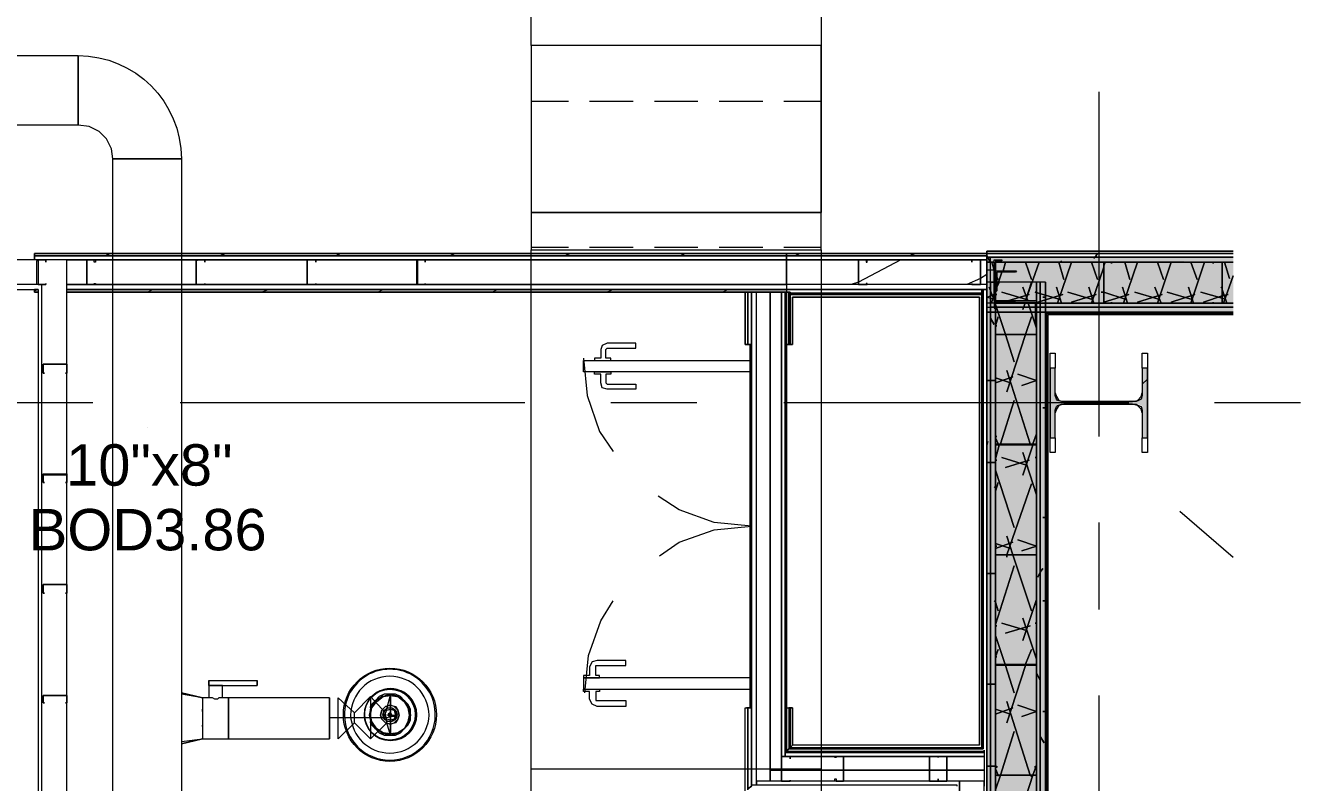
# Model space of a CAD drawing. Header units: metres. Extents: x 29 to 268, y -7 to 151.
# Drawn here: x 88.757 to 93.452, y 32.611 to 35.398 of the extents above; entities that cross this region are included whole.
import ezdxf

# ---------------------------------------------------------------- set-up
doc = ezdxf.new("R2010")
doc.units = ezdxf.units.M
doc.layers.add('HVAC - Ductos', color=5, linetype='Continuous', lineweight=50)
doc.layers.add('PDF2_Geometry', color=7, linetype='Continuous', true_color=0xaaaaaa)
doc.layers.add('PDF2_Solid Fills', color=7, linetype='Continuous', true_color=0xffffff)
doc.layers.add('PDF2_Text', color=7, linetype='Continuous')
doc.styles.add('PDF Helvetica', font='')
doc.styles.get('PDF Helvetica').set_extended_font_data('Helvetica')

msp = doc.modelspace()

# ---------------------------------------------------------------- hatches: boundary and pattern name
at = {"layer": 'PDF2_Solid Fills', "lineweight": 0, "transparency": 33554559}
h = msp.add_hatch(color=256, dxfattribs=at)
h.paths.add_polyline_path([(92.3105, 34.3617), (92.3105, 34.545), (92.2963, 34.545), (92.2963, 34.3433), (92.4752, 34.3433), (92.4752, 34.3617)])
h.paths.add_polyline_path([(93.2038, 34.3617), (92.4799, 34.3617), (92.4799, 34.3433), (93.2038, 34.3433)])
for points in [[(92.324, 34.3845), (92.324, 34.5267), (92.2963, 34.5267), (92.2963, 34.3754), (92.4752, 34.38), (92.4799, 34.38), (93.2038, 34.3754), (93.2038, 34.5267), (92.3287, 34.5267), (92.3287, 34.4946), (92.3975, 34.4946), (92.3334, 34.49), (92.3287, 34.4213)], [(93.204, 34.5313), (93.204, 34.545), (92.3105, 34.545), (92.3105, 34.5267), (92.312, 34.5267), (93.1628, 34.5313)], [(92.5305, 33.8804), (92.5487, 33.8804), (92.5487, 33.9858), (92.5534, 33.9995), (92.5622, 34.0041), (92.8558, 34.0041), (92.8652, 33.9995), (92.8693, 33.995), (92.8693, 33.8804), (92.888, 33.8804), (92.888, 34.1371), (92.8693, 34.1371), (92.8652, 34.0271), (92.8463, 34.0179), (92.5717, 34.0133), (92.5717, 34.0179), (92.5575, 34.0225), (92.5534, 34.0225), (92.5534, 34.0363), (92.5487, 34.0363), (92.5487, 34.1371), (92.5305, 34.1371)]]:
    msp.add_hatch(color=256, dxfattribs=at).paths.add_polyline_path(points)
h = msp.add_hatch(color=256, dxfattribs=at)
h.paths.add_polyline_path([(92.4752, 34.3617), (92.4752, 34.3754), (92.3287, 34.3754), (92.3287, 34.5267), (92.3105, 34.5267), (92.3105, 34.3617)])
h.paths.add_polyline_path([(93.204, 34.3754), (92.4799, 34.3754), (92.4799, 34.3617), (93.2042, 34.3617)])
h = msp.add_hatch(color=256, dxfattribs=at)
h.paths.add_polyline_path([(92.3287, 34.3845), (92.4799, 34.3845), (92.4799, 34.3754), (93.204, 34.3754), (93.204, 34.5267), (92.3287, 34.5267), (92.3287, 34.4946), (92.3975, 34.4946), (92.3334, 34.49), (92.3287, 34.4213)])
h.paths.add_polyline_path([(92.4752, 34.3754), (92.4752, 34.38), (92.3287, 34.38)])
h = msp.add_hatch(color=256, dxfattribs=at)
h.paths.add_polyline_path([(88.804, 34.4167), (88.804, 34.4259), (88.7903, 34.4259), (88.7903, 34.4167)])
h.paths.add_polyline_path([(88.9094, 34.4259), (88.9094, 34.4167), (91.5587, 34.4167), (91.5587, 34.4259)])
h = msp.add_hatch(color=256, dxfattribs=at)
h.paths.add_polyline_path([(92.2963, 28.3345), (92.3101, 28.3345), (92.3101, 34.4533), (92.2963, 34.4533)])
h.paths.add_polyline_path([(92.3101, 26.0154), (92.2963, 26.0154), (92.2963, 24.5762), (92.3101, 24.5762)])
h = msp.add_hatch(color=256, dxfattribs=at)
h.paths.add_polyline_path([(92.2963, 28.3345), (92.3101, 28.3345), (92.3101, 34.4533), (92.2963, 34.4533)])
h.paths.add_polyline_path([(92.3101, 26.0154), (92.2963, 26.0154), (92.2963, 24.5762), (92.3101, 24.5762)])
h = msp.add_hatch(color=256, dxfattribs=at)
h.paths.add_polyline_path([(92.3287, 28.3345), (92.3287, 34.4533), (92.3105, 34.4533), (92.3105, 28.3345)])
h.paths.add_polyline_path([(92.3287, 24.5578), (92.3287, 26.0154), (92.3105, 26.0154), (92.3105, 24.5578)])
h = msp.add_hatch(color=256, dxfattribs=at)
h.paths.add_polyline_path([(92.3287, 28.3345), (92.3287, 34.4533), (92.3105, 34.4533), (92.3105, 28.3345)])
h.paths.add_polyline_path([(92.3287, 24.5578), (92.3287, 26.0154), (92.3105, 26.0154), (92.3105, 24.5578)])
h = msp.add_hatch(color=256, dxfattribs=at)
h.paths.add_polyline_path([(92.4799, 34.3845), (92.4799, 34.4533), (92.3334, 34.4533), (92.3287, 34.4213), (92.3287, 34.3845)])
h.paths.add_polyline_path([(92.4799, 26.0154), (92.3287, 26.0154), (92.3287, 24.5441), (92.4799, 24.5441)])
h.paths.add_polyline_path([(92.4799, 34.38), (92.3287, 34.38), (92.3287, 28.3345), (92.4799, 28.3345)])
h = msp.add_hatch(color=256, dxfattribs=at)
h.paths.add_polyline_path([(92.4799, 34.3845), (92.4799, 34.4533), (92.3334, 34.4533), (92.3287, 34.4213), (92.3287, 34.3845)])
h.paths.add_polyline_path([(92.4799, 26.0154), (92.3287, 26.0154), (92.3287, 24.5441), (92.4799, 24.5441)])
h.paths.add_polyline_path([(92.3287, 28.3345), (92.4799, 28.3345), (92.4799, 34.38), (92.3287, 34.38), (92.3287, 33.8575), (92.3422, 33.8575), (92.3287, 33.8529)])
h = msp.add_hatch(color=256, dxfattribs=at)
h.paths.add_polyline_path([(92.4934, 24.5578), (92.4934, 26.0154), (92.4799, 26.0154), (92.4799, 24.5578)])
h.paths.add_polyline_path([(92.4934, 31.3825), (92.4934, 34.4533), (92.4799, 34.4533), (92.4799, 31.3825)])
h.paths.add_polyline_path([(92.4934, 31.2587), (92.4799, 31.2587), (92.4799, 28.3345), (92.4934, 28.3345)])
h = msp.add_hatch(color=256, dxfattribs=at)
h.paths.add_polyline_path([(92.5117, 26.0154), (92.4934, 26.0154), (92.4934, 24.5762), (92.5117, 24.5762)])
h.paths.add_polyline_path([(92.4934, 31.3825), (92.5117, 31.3825), (92.5117, 34.4533), (92.4934, 34.4533)])
h.paths.add_polyline_path([(92.4934, 28.3345), (92.5117, 28.3345), (92.5117, 31.2404), (92.4934, 31.2404)])
h = msp.add_hatch(color=256, dxfattribs=at)
h.paths.add_polyline_path([(92.4752, 34.3617), (92.4752, 34.3754), (92.2963, 34.3754), (92.2963, 34.3617)])
h.paths.add_polyline_path([(92.4799, 34.3754), (92.4799, 34.3617), (93.2038, 34.3617), (93.2038, 34.3754)])
h = msp.add_hatch(color=256, dxfattribs=at)
h.paths.add_polyline_path([(92.4752, 34.3434), (92.4752, 34.3617), (92.2963, 34.3617), (92.2963, 34.3434)])
h.paths.add_polyline_path([(92.4799, 34.3617), (92.4799, 34.3434), (93.2038, 34.3434), (93.2038, 34.3617)])

# ---------------------------------------------------------------- linework, layer by layer
at = {"layer": 'HVAC - Ductos', "lineweight": 0}
for points in [[(91.687, 35.3241), (90.619, 35.3241), (90.619, 37.7625), (91.687, 37.7625)], [(91.687, 35.1179), (91.687, 35.1821), (91.687, 35.2509), (91.687, 35.3241), (90.619, 35.3241), (90.619, 35.2509), (90.619, 35.1821), (90.619, 35.1179), (90.619, 34.71), (91.687, 34.71)], [(88.9507, 35.0309), (81.0719, 35.0309), (81.0719, 35.2875), (88.9507, 35.2875)], [(89.079, 32.2533), (89.079, 34.9071), (89.3312, 34.9071), (89.3312, 32.2533)], [(89.8766, 32.7712), (89.8766, 32.7758), (89.8766, 32.7804), (89.8766, 32.7942), (89.8766, 32.8079), (89.8766, 32.8262), (89.8766, 32.8491), (89.8766, 32.8675), (89.8766, 32.8858), (89.8766, 32.8995), (89.8766, 32.9133), (89.8766, 32.9225), (89.8766, 32.9133), (89.8766, 32.8995), (89.8766, 32.8858), (89.8766, 32.8675), (89.8766, 32.8491), (89.8766, 32.8262), (89.8766, 32.8079), (89.8766, 32.7942), (89.8766, 32.7804), (89.8766, 32.7758)], [(90.0278, 32.8583), (90.0324, 32.8858), (90.0507, 32.9087), (90.0736, 32.9271), (90.1012, 32.9317), (90.1286, 32.9271), (90.1516, 32.9087), (90.1653, 32.8858), (90.1699, 32.8583), (90.1653, 32.8354), (90.1516, 32.8079), (90.1286, 32.7942), (90.1012, 32.7896), (90.0736, 32.7942), (90.0507, 32.8079), (90.0324, 32.8354)], [(89.409, 32.8721), (89.409, 32.8767), (89.409, 32.8812), (89.409, 32.8767)], [(90.1332, 32.8583), (90.1286, 32.8767), (90.1149, 32.8904), (90.1012, 32.895), (90.0828, 32.8904), (90.069, 32.8767), (90.0644, 32.8583), (90.069, 32.8767), (90.0828, 32.8904), (90.1012, 32.895), (90.1194, 32.8904), (90.1286, 32.8767)], [(90.0736, 32.8583), (90.0782, 32.8767), (90.092, 32.8858), (90.1057, 32.8858), (90.1194, 32.8767), (90.124, 32.8583), (90.1194, 32.8446), (90.1057, 32.8354), (90.092, 32.8354), (90.0782, 32.8446)], [(90.0782, 32.8583), (90.0874, 32.8767), (90.1012, 32.8812), (90.1149, 32.8767), (90.1194, 32.8583), (90.1149, 32.8446), (90.1012, 32.84), (90.0874, 32.8446)], [(90.0966, 32.8583), (90.0966, 32.8537), (90.1012, 32.8537), (90.1057, 32.8583), (90.1012, 32.8537), (90.0966, 32.8537), (90.092, 32.8583), (90.0966, 32.8675), (90.1012, 32.8675), (90.1057, 32.8583), (90.1012, 32.8629), (90.0966, 32.8629)], [(89.409, 32.8171), (89.409, 32.8217)], [(90.0644, 32.8583), (90.069, 32.8446), (90.0828, 32.8308), (90.1012, 32.8262), (90.1149, 32.8308), (90.1286, 32.8446), (90.1332, 32.8583), (90.1286, 32.8446), (90.1194, 32.8308), (90.1012, 32.8262), (90.0828, 32.8308), (90.069, 32.8446)], [(91.687, 30.2229), (90.619, 30.2229), (90.619, 32.6612), (91.687, 32.6612)]]:
    msp.add_lwpolyline(points, close=True, dxfattribs=at)
for points in [[(90.619, 35.3241), (90.619, 35.1959), (90.619, 35.0721), (90.619, 34.9483), (90.619, 34.8246), (90.619, 34.71)], [(91.687, 35.3241), (91.687, 35.1959), (91.687, 35.0721), (91.687, 34.9483), (91.687, 34.8246), (91.687, 34.71)], [(90.7566, 35.1179), (90.619, 35.1179)], [(90.9949, 35.1179), (90.8345, 35.1179)], [(91.2332, 35.1179), (91.0728, 35.1179)], [(91.4716, 35.1179), (91.3112, 35.1179)], [(91.687, 35.1179), (91.5495, 35.1179)], [(91.687, 34.5725), (91.687, 34.71), (90.619, 34.71), (90.619, 34.5725), (91.687, 34.5725), (91.687, 30.2092), (90.619, 30.2092), (90.619, 34.5725)], [(90.619, 34.5817), (90.7566, 34.5817)], [(90.8345, 34.5817), (90.9949, 34.5817)], [(91.0728, 34.5817), (91.2332, 34.5817)], [(91.3112, 34.5817), (91.4716, 34.5817)], [(91.5495, 34.5817), (91.687, 34.5817)], [(89.2074, 33.9171), (89.2074, 33.9171)], [(89.3312, 32.9408), (89.409, 32.9225), (89.409, 32.9179), (89.409, 32.9133), (89.409, 32.8995), (89.409, 32.8858), (89.409, 32.8675), (89.409, 32.8491), (89.409, 32.8262), (89.409, 32.8079), (89.409, 32.7942), (89.409, 32.7804), (89.409, 32.7758), (89.409, 32.7712), (89.5053, 32.7712), (89.5053, 32.7758), (89.5053, 32.7804), (89.5053, 32.7942), (89.5053, 32.8079), (89.5053, 32.8262), (89.5053, 32.8491), (89.5053, 32.8675), (89.5053, 32.8858), (89.5053, 32.8995), (89.5053, 32.9133), (89.5053, 32.9225), (89.4824, 32.9225), (89.4824, 32.9683), (89.4778, 32.9683), (89.4732, 32.9683), (89.4686, 32.9683), (89.464, 32.9683), (89.4594, 32.9683), (89.4503, 32.9683), (89.4457, 32.9683), (89.4411, 32.9683), (89.4366, 32.9683), (89.432, 32.9683), (89.6107, 32.9683), (89.6107, 32.9867)], [(89.432, 32.9683), (89.432, 32.9867), (89.432, 32.9683), (89.432, 32.9225), (89.409, 32.9225), (89.3312, 32.9362)], [(89.432, 32.9867), (89.6107, 32.9867), (89.6107, 32.9683)], [(89.409, 32.9225), (89.3312, 32.9408), (89.3312, 32.9362), (89.3312, 32.9317), (89.3312, 32.9225)], [(89.3312, 32.9408), (89.3312, 32.9408)], [(89.3312, 32.9179), (89.3312, 32.8995), (89.3312, 32.895), (89.3312, 32.8904), (89.3312, 32.8812), (89.3312, 32.8675), (89.3312, 32.8629), (89.3312, 32.8583), (89.3312, 32.8354), (89.3312, 32.8308), (89.3312, 32.8262), (89.3312, 32.8125), (89.3312, 32.8033), (89.3312, 32.7987)], [(89.4824, 32.9225), (89.4778, 32.9225), (89.4686, 32.9225), (89.464, 32.9179), (89.4549, 32.9179), (89.4457, 32.9225), (89.4366, 32.9225), (89.432, 32.9225)], [(89.8766, 32.9225), (89.5053, 32.9225), (89.5053, 32.9133), (89.5053, 32.8995), (89.5053, 32.8858), (89.5053, 32.8675), (89.5053, 32.8491), (89.5053, 32.8262), (89.5053, 32.8079), (89.5053, 32.7942), (89.5053, 32.7804), (89.5053, 32.7758), (89.5053, 32.7712), (89.8766, 32.7712)], [(89.9682, 32.8308), (89.9086, 32.7712), (89.9086, 32.9225), (89.9682, 32.8675), (90.0278, 32.9271), (90.0278, 32.7712), (89.9682, 32.8308), (89.9682, 32.8675)], [(90.1699, 32.8904), (90.1699, 32.8858), (90.1745, 32.8583), (90.1745, 32.8812), (90.1653, 32.8995), (90.1516, 32.9133), (90.1378, 32.9271), (90.1194, 32.9362), (90.1012, 32.9362), (90.0782, 32.9362), (90.0599, 32.9271), (90.0462, 32.9133), (90.0324, 32.8995), (90.0278, 32.8812), (90.0232, 32.8583), (90.0278, 32.84), (90.0324, 32.8217), (90.0462, 32.8079), (90.0599, 32.7942), (90.0782, 32.785), (90.1012, 32.785), (90.1194, 32.785), (90.1378, 32.7942), (90.1516, 32.8079), (90.1653, 32.8217), (90.1745, 32.84), (90.1745, 32.8583), (90.1699, 32.84), (90.1653, 32.8217), (90.1516, 32.8079), (90.1378, 32.7987), (90.1194, 32.7896), (90.1012, 32.785), (90.0828, 32.7896), (90.0644, 32.7987), (90.0462, 32.8079), (90.037, 32.8217), (90.0278, 32.84), (90.0278, 32.8583), (90.0278, 32.8812), (90.037, 32.8995), (90.0462, 32.9133), (90.0644, 32.9225), (90.0828, 32.9317), (90.1012, 32.9362), (90.1194, 32.9317), (90.1378, 32.9225), (90.1516, 32.9133), (90.1653, 32.8995), (90.1699, 32.8812), (90.1745, 32.8583), (90.1699, 32.8354), (90.1699, 32.8308)], [(90.0736, 32.9271), (90.1012, 32.9362), (90.0828, 32.8675), (90.0278, 32.9271), (90.0278, 32.7712), (90.0874, 32.8308)], [(90.0278, 32.8858), (90.0278, 32.8904), (90.0324, 32.8904), (90.0462, 32.9133), (90.069, 32.9271), (90.069, 32.9317), (90.0736, 32.9317)], [(90.1012, 32.785), (90.1012, 32.9362), (90.1012, 32.785), (90.0874, 32.8308), (90.0828, 32.8675)], [(90.1012, 32.9317), (90.124, 32.9271)], [(90.124, 32.9317), (90.1286, 32.9317), (90.1332, 32.9271)], [(90.1286, 32.9271), (90.1516, 32.9133), (90.1653, 32.8904)], [(90.0324, 32.8354), (90.0278, 32.8583), (90.0324, 32.8858)], [(90.1012, 32.8583), (90.1057, 32.8583), (90.1149, 32.8583), (90.1194, 32.8583), (90.1194, 32.8537), (90.1103, 32.8537), (90.0874, 32.8491), (90.0599, 32.8491), (90.014, 32.8491), (89.9544, 32.8491), (89.8766, 32.8491)], [(90.1332, 32.7942), (90.1286, 32.7896), (90.124, 32.7896), (90.1012, 32.785), (90.0736, 32.7896), (90.069, 32.7896), (90.069, 32.7942), (90.0462, 32.8079), (90.0324, 32.8308), (90.0278, 32.8308), (90.0278, 32.8354)], [(90.1012, 32.8583), (90.1012, 32.8583)], [(90.1194, 32.8537), (90.1194, 32.8537)], [(90.1653, 32.8308), (90.1516, 32.8079), (90.1286, 32.7942)], [(89.3312, 32.7942), (89.3312, 32.7758)], [(89.3312, 32.7712), (89.3312, 32.7621), (89.409, 32.7712)], [(89.3312, 32.7529), (89.409, 32.7712), (89.3312, 32.7529)], [(89.3312, 32.7667), (89.3312, 32.7667)], [(89.409, 32.7758), (89.409, 32.7758)], [(89.409, 32.7758), (89.409, 32.7758)], [(89.3312, 32.7575), (89.3312, 32.7529)], [(89.3312, 32.7529), (89.3312, 32.7529)]]:
    msp.add_lwpolyline(points, dxfattribs=at)
for points in [[(89.3312, 34.9071), (89.079, 34.9071), (89.0745, 34.9437), (89.0561, 34.9804), (89.0286, 35.0079), (88.992, 35.0263), (88.9507, 35.0309), (88.9507, 35.2875, -0.413785)], [(90.2662, 32.8583, 1.013803), (89.9316, 32.8583, 0.986385)], [(90.2432, 32.8583, 0.994592), (89.9544, 32.8583, 0.962337)], [(90.1974, 32.8583, 1.019073), (90.0049, 32.8583, 0.962515)]]:
    msp.add_lwpolyline(points, format="xyb", close=True, dxfattribs=at)
at = {"layer": 'HVAC - Ductos', "color": 7, "lineweight": 0}
for centre, radius in [((90.0992, 32.8602), 0.1715), ((90.1012, 32.8606), 0.0963), ((90.0986, 32.8606), 0.0937), ((90.0991, 32.8606), 0.0937), ((90.0994, 32.8602), 0.0259)]:
    msp.add_circle(centre, radius, dxfattribs=at)
at = {"layer": 'PDF2_Geometry', "lineweight": 0}
for points in [[(92.7093, 35.1546), (92.7093, 33.885)], [(91.5586, 34.5496), (88.7903, 34.5496), (88.7903, 34.5359), (88.7903, 34.5587), (91.5586, 34.5587), (91.5586, 34.4167), (91.5724, 34.4167), (91.5724, 34.2241), (91.5724, 34.4167), (91.5586, 34.4167), (88.9094, 34.4167), (91.5586, 34.4167), (91.5678, 34.4167), (91.5586, 34.4167), (91.5586, 34.2241), (91.5586, 32.8858), (91.5678, 32.8858), (91.5678, 32.7345), (91.5586, 32.7254), (92.2875, 32.7254)], [(91.5586, 34.5496), (91.5586, 34.5587), (88.7903, 34.5587), (88.7903, 34.5496), (91.5586, 34.5496), (91.5586, 34.5587), (92.2963, 34.5587), (92.2963, 34.5496), (92.2963, 34.5359), (92.2693, 34.5359), (92.2963, 34.5359), (92.2963, 34.4442), (91.5586, 34.4442), (91.5586, 34.4259), (92.2781, 34.4259), (91.5586, 34.4259), (88.9094, 34.4259), (91.5586, 34.4259), (91.5586, 34.4167), (91.5586, 34.2241)], [(89.0699, 34.5587), (89.0516, 34.5496)], [(89.4961, 34.5587), (89.4732, 34.5496)], [(89.9178, 34.5587), (89.8995, 34.5496)], [(90.3394, 34.5587), (90.3212, 34.5496)], [(90.7657, 34.5587), (90.7428, 34.5496)], [(91.1874, 34.5587), (91.169, 34.5496)], [(92.3287, 28.3345), (92.3287, 34.38), (92.3287, 28.3345), (92.3287, 34.38), (92.3287, 34.3754), (92.4752, 34.3754), (92.2963, 34.3754), (92.2963, 34.5267), (92.324, 34.5267), (92.2963, 34.5267), (92.2963, 34.545), (92.2963, 34.5587), (92.2963, 34.5679), (93.204, 34.5679), (92.2963, 34.5679), (92.2963, 34.5587), (93.204, 34.5587), (92.2963, 34.5587), (91.5586, 34.5587), (91.5586, 34.4259), (92.2963, 34.4259), (92.2963, 34.5587), (93.204, 34.5587), (92.2963, 34.5587), (92.2963, 34.3617), (92.2963, 34.3433), (93.204, 34.3433), (92.5123, 34.3433), (93.204, 34.3433), (92.2963, 34.3433), (92.2963, 34.3617), (92.2963, 34.545), (93.204, 34.545), (92.2963, 34.545)], [(91.609, 34.5587), (91.5907, 34.5496)], [(92.0354, 34.5587), (92.0124, 34.5496)], [(93.2038, 34.3433), (92.2963, 34.3433), (92.2963, 34.5587), (93.2038, 34.5587)], [(92.2963, 34.5587), (92.2963, 34.5587)], [(92.2963, 34.5587), (92.2963, 34.5587)], [(92.2963, 34.5587), (93.204, 34.5587), (92.2963, 34.5587)], [(88.9094, 33.7429), (88.9094, 34.5359), (88.8178, 34.5359), (88.804, 34.5359), (87.3282, 34.5359), (87.3282, 34.4442), (87.3282, 34.4259), (87.3282, 34.1508), (87.3282, 33.7475)], [(88.8316, 34.5267), (88.8316, 34.5267)], [(88.8316, 34.5267), (88.8316, 34.5267)], [(91.5586, 34.5359), (91.5586, 34.5496), (92.2963, 34.5496), (91.5586, 34.5496), (91.5586, 34.5359), (90.2294, 34.5359), (91.5586, 34.5359), (91.5586, 34.4442), (88.9094, 34.4442), (91.5586, 34.4442), (91.5586, 34.4259), (92.2963, 34.4259), (92.2963, 34.4442), (91.5586, 34.4442), (91.5586, 34.5359), (91.8245, 34.5359), (91.5586, 34.5359), (91.5586, 34.5313)], [(89.8262, 34.5267), (89.8262, 34.5267)], [(91.9804, 34.5359), (91.8245, 34.4533), (91.797, 34.4442)], [(92.2417, 34.5267), (92.2417, 34.5267)], [(92.2963, 34.3617), (92.4752, 34.3617), (92.3105, 34.3617), (92.3105, 34.3754), (92.3105, 34.5267), (92.3105, 34.545), (93.204, 34.545)], [(92.3105, 28.3345), (92.3105, 34.4533), (92.3287, 34.4533), (92.3287, 34.3845), (92.3287, 34.4533), (92.3287, 34.3845), (92.3287, 34.5267), (93.2039, 34.5267), (92.3287, 34.5267), (93.2039, 34.5267)], [(92.2963, 34.4809), (92.2734, 34.4671), (92.2232, 34.4442)], [(87.3282, 25.2316), (87.3282, 24.8282), (87.3282, 24.4662), (87.3282, 24.4203), (87.3374, 24.4203), (87.3419, 24.4203), (87.3419, 34.4259), (88.804, 34.4259), (88.804, 24.4936), (88.9094, 24.4936), (88.9094, 26.6341)], [(88.8178, 32.5237), (88.8178, 34.4442), (88.804, 34.4442), (87.3419, 34.4442), (87.3419, 34.4259), (87.3419, 24.4203)], [(88.804, 34.4259), (88.7903, 34.4259), (88.7903, 34.4167), (88.804, 34.4167), (88.7903, 34.4167), (88.7903, 34.4259), (88.804, 34.4259), (88.7903, 34.4213)], [(88.804, 34.4442), (88.804, 34.4442)], [(88.804, 34.4442), (88.804, 34.4442)], [(88.8316, 34.4487), (88.8316, 34.4487)], [(88.8316, 34.4487), (88.8316, 34.4487)], [(88.9828, 34.4442), (88.9828, 34.4442)], [(88.9828, 34.4442), (88.9828, 34.4442)], [(89.2257, 34.4259), (89.2074, 34.4167)], [(89.652, 34.4259), (89.629, 34.4167)], [(89.794, 34.4442), (89.794, 34.4442)], [(89.794, 34.4442), (89.794, 34.4442)], [(89.8262, 34.4487), (89.8262, 34.4487)], [(90.0736, 34.4259), (90.0553, 34.4167)], [(90.4953, 34.4259), (90.477, 34.4167)], [(90.9216, 34.4259), (90.8986, 34.4167)], [(91.3432, 34.4259), (91.3249, 34.4167)], [(91.4166, 32.5879), (91.4303, 32.5971), (91.4303, 32.8858), (91.4166, 32.8858), (91.4166, 32.5879), (91.4303, 32.5971), (91.4303, 34.4167), (91.4303, 34.2241), (91.4303, 34.4167), (91.4303, 32.6017), (92.1866, 32.6017), (92.1866, 32.5971)], [(91.4166, 34.2241), (91.4166, 34.4167)], [(91.4166, 34.4167), (91.4166, 34.2241)], [(92.1958, 32.6017), (92.1958, 32.6154), (91.4486, 32.6154), (91.4486, 32.6017), (91.4486, 34.4167), (91.4303, 34.4167), (91.5586, 34.4167), (91.5586, 32.7254), (91.5678, 32.7345), (92.2828, 32.7345), (92.2828, 34.4259), (92.2828, 32.7345), (91.5678, 32.7345), (91.5724, 32.7391), (92.2828, 32.7391), (91.5724, 32.7391), (91.5678, 32.7345), (91.5586, 32.7254), (91.5586, 32.8858), (91.5678, 32.8858), (91.5678, 32.7345), (91.5586, 32.7254), (91.5586, 32.8858)], [(91.4303, 34.4167), (91.4303, 34.4167)], [(91.4303, 34.4167), (91.4303, 32.6017), (91.4303, 34.4167)], [(91.5586, 34.4259), (92.2963, 34.4259), (91.5586, 34.4259)], [(91.5724, 34.4121), (92.2781, 34.4121)], [(92.2781, 34.4121), (91.5724, 34.4121)], [(92.2417, 34.4487), (92.2417, 34.4487)], [(92.2781, 34.4121), (92.2781, 32.7391)], [(92.2781, 34.4121), (92.2781, 32.7391)], [(92.3287, 34.4533), (92.2963, 34.4533), (92.2963, 28.3345), (92.5123, 28.3345), (92.5123, 31.2266), (93.204, 31.2266)], [(92.2963, 34.4533), (92.2963, 28.3345), (92.5123, 28.3345), (92.5123, 28.3024), (92.5123, 26.0154), (92.4934, 26.0154), (92.4799, 26.0154), (92.4799, 28.3024), (92.4799, 26.0154), (92.4799, 25.7678), (92.4799, 26.0154), (92.3287, 26.0154), (92.3287, 24.5441), (92.4752, 24.5441)], [(92.2963, 34.4533), (92.2963, 28.3345), (92.2963, 34.4533)], [(92.3105, 34.4533), (92.3105, 28.3345), (92.3105, 28.3024), (92.3105, 26.0154)], [(93.204, 31.41), (92.5123, 31.41), (92.5123, 34.4533), (92.3334, 34.4533)], [(92.4799, 34.4533), (92.4799, 34.2929), (92.4799, 34.4533), (92.3334, 34.4533)], [(92.4799, 31.4192), (92.4799, 31.3825), (92.4934, 31.3825), (92.4934, 34.4533), (92.4799, 34.4533), (92.4799, 34.2929)], [(92.4934, 34.4533), (92.4934, 31.3825), (92.5123, 31.3825), (93.204, 31.3825), (92.5123, 31.3825), (92.5123, 31.41), (92.5123, 31.3825), (92.5123, 31.41)], [(92.5123, 34.4533), (92.5123, 31.41), (92.5123, 34.3433), (92.5123, 31.41), (92.5123, 34.3388), (93.204, 34.3388), (92.5123, 34.3388), (92.5123, 31.41), (92.5123, 34.3433), (92.5123, 31.41), (93.204, 31.41)], [(92.5123, 31.41), (92.5123, 34.4533), (92.5123, 31.41)], [(92.4752, 34.3754), (92.2963, 34.3754), (92.2963, 34.3617), (92.4752, 34.3617)], [(92.4023, 34.3845), (92.4023, 34.3845)], [(92.4799, 34.3754), (93.2038, 34.3754)], [(92.2963, 34.3433), (92.2963, 34.3433)], [(92.2963, 34.3433), (93.204, 34.3433), (92.2963, 34.3433)], [(93.2038, 34.3617), (92.4799, 34.3617)], [(93.204, 34.3433), (92.5123, 34.3433), (93.204, 34.3433)], [(93.204, 34.3433), (92.5123, 34.3433), (93.204, 34.3433)], [(92.521, 31.41), (92.521, 34.3342)], [(92.521, 34.3342), (92.521, 31.41)], [(92.3334, 34.2929), (92.3334, 34.2929)], [(92.4752, 34.3113), (92.4799, 34.3113)], [(92.4752, 34.2929), (92.4752, 34.2929)], [(91.4166, 34.2241), (91.4166, 34.2241)], [(91.4166, 34.2241), (91.4166, 34.2241)], [(91.4258, 34.2241), (91.4303, 34.2241), (91.4303, 32.8858)], [(91.4258, 32.8858), (91.4258, 34.2241)], [(91.5678, 34.2241), (91.5724, 34.2241)], [(91.5678, 34.2241), (91.5724, 34.2241)], [(91.5724, 34.2241), (91.5724, 34.2241)], [(91.5724, 34.2241), (91.5724, 34.2241)], [(92.2963, 27.67), (92.2963, 34.2654), (92.2963, 27.67)], [(92.3287, 34.2608), (92.3287, 34.2608)], [(92.3287, 34.2608), (92.3287, 34.2608)], [(92.4799, 34.2608), (92.4799, 34.2608)], [(92.4799, 34.2608), (92.4799, 34.2608)], [(92.4799, 34.2608), (92.4799, 33.885)], [(90.894, 34.2058), (90.894, 34.2058)], [(92.5487, 33.8804), (92.5487, 33.8254), (92.5305, 33.8254), (92.5305, 34.1921), (92.5487, 34.1921), (92.5487, 34.1371)], [(92.8693, 34.1371), (92.8693, 34.1921), (92.8882, 34.1921), (92.8882, 33.8254), (92.8693, 33.8254), (92.8693, 33.8804)], [(88.8224, 34.1508), (88.8224, 34.1508)], [(88.8224, 34.1508), (88.8224, 34.1508)], [(88.9094, 34.1508), (88.9094, 34.1508)], [(88.9094, 34.1508), (88.9094, 34.1508)], [(90.8116, 34.1737), (90.8253, 34.0363), (90.8712, 33.9033), (90.9216, 33.83)], [(88.827, 34.1187), (88.827, 34.1187)], [(88.9049, 34.1187), (88.9049, 34.1187)], [(90.894, 34.0821), (90.894, 34.0821)], [(92.8693, 34.0775), (92.8882, 34.0958)], [(92.5487, 34.0454), (92.5534, 34.0317), (92.5622, 34.0179), (92.5804, 34.0133), (92.8328, 34.0133), (92.851, 34.0179), (92.8652, 34.0317), (92.8693, 34.0454)], [(89.0057, 34.0087), (88.6894, 34.0087)], [(90.5962, 34.0087), (89.3266, 34.0087)], [(91.2286, 34.0087), (90.9124, 34.0087)], [(92.8193, 34.0087), (91.5495, 34.0087)], [(92.8693, 33.9721), (92.8652, 33.9858), (92.851, 33.9995), (92.8328, 34.0041), (92.5804, 34.0041), (92.5622, 33.9995), (92.5534, 33.9858), (92.5487, 33.9721)], [(92.6722, 34.0041), (92.6817, 34.0133)], [(92.7964, 34.0041), (92.8052, 34.0133)], [(93.4517, 34.0087), (93.1352, 34.0087)], [(92.3287, 33.8575), (92.3287, 33.8575)], [(92.3334, 33.885), (92.3334, 33.885)], [(92.4752, 33.885), (92.4752, 33.885)], [(92.4799, 33.8575), (92.4799, 33.8575)], [(92.4799, 33.8575), (92.4799, 33.4817)], [(88.8224, 33.7429), (88.8224, 33.7429)], [(88.827, 33.7154), (88.827, 33.7154)], [(88.9049, 33.7154), (88.9049, 33.7154)], [(88.9094, 33.7429), (88.9094, 33.7429)], [(88.9094, 33.3396), (88.9094, 33.7154)], [(91.0912, 33.445), (91.1645, 33.4954), (91.2928, 33.5413), (91.4303, 33.555), (91.2928, 33.5687), (91.1645, 33.6146), (91.0866, 33.665)], [(92.7093, 33.5687), (92.7093, 33.2479)], [(93.0069, 33.61), (93.204, 33.4404)], [(92.3334, 33.4817), (92.3334, 33.4817)], [(92.4752, 33.4817), (92.4752, 33.4817)], [(92.3287, 33.4495), (92.3287, 33.4495)], [(92.3287, 33.4495), (92.3287, 33.4495)], [(92.4799, 33.4495), (92.4799, 33.4495)], [(92.4799, 33.4495), (92.4799, 33.4495)], [(92.4799, 33.4495), (92.4799, 33.0737)], [(88.8224, 33.3396), (88.8224, 33.3396)], [(88.8224, 33.3396), (88.8224, 33.3396)], [(88.9094, 33.3396), (88.9094, 33.3396)], [(88.9094, 33.3396), (88.9094, 33.3396)], [(88.827, 33.3075), (88.827, 33.3075)], [(88.9049, 33.3075), (88.9049, 33.3075)], [(88.9094, 32.9317), (88.9094, 33.3075)], [(90.8162, 32.9408), (90.8299, 33.0783), (90.8758, 33.2067), (90.9216, 33.28)], [(92.3334, 33.0737), (92.3334, 33.0737)], [(92.4752, 33.0737), (92.4752, 33.0737)], [(92.3287, 33.0462), (92.3287, 33.0462)], [(92.4799, 33.0462), (92.4799, 33.0462)], [(92.4799, 33.0462), (92.4799, 32.6704)], [(88.8224, 32.9317), (88.8224, 32.9317)], [(88.8224, 32.9317), (88.8224, 32.9317)], [(88.9094, 32.9317), (88.9094, 32.9317)], [(88.9094, 32.9317), (88.9094, 32.9317)], [(92.7093, 32.9317), (92.7093, 31.6621)], [(88.827, 32.9041), (88.827, 32.9041)], [(88.9049, 32.9041), (88.9049, 32.9041)], [(88.9094, 32.5237), (88.9094, 32.9041)], [(91.4074, 32.5741), (91.4074, 32.8858), (91.412, 32.8858), (91.4166, 32.8858), (91.4166, 32.5833), (91.4166, 32.8858), (91.4166, 32.5833)], [(91.4074, 32.5741), (91.4074, 32.8858), (91.412, 32.8858), (91.4166, 32.8858), (91.4166, 32.5833), (91.4166, 32.8858), (91.4166, 32.5833)], [(91.4166, 32.8858), (91.4166, 32.8858)], [(91.4303, 32.8858), (91.4258, 32.8858)], [(91.5586, 32.8858), (91.5586, 32.8858)], [(91.5724, 32.8858), (91.5724, 32.8858)], [(91.5724, 32.8858), (91.5724, 32.8858)], [(92.2875, 32.7254), (91.5586, 32.7254), (92.2875, 32.7254), (92.2875, 32.7299), (92.2875, 32.7254), (92.2875, 32.5971)], [(91.5724, 32.7391), (91.577, 32.7437), (91.5816, 32.7483)], [(91.5724, 32.7391), (91.577, 32.7437), (91.5816, 32.7483)], [(92.2781, 32.7391), (91.5724, 32.7391)], [(92.2781, 32.7391), (91.5724, 32.7391)], [(92.2781, 32.7391), (91.5724, 32.7391)], [(92.2781, 32.7391), (91.5724, 32.7391)], [(92.2693, 32.7483), (91.5816, 32.7483)], [(92.2693, 32.7483), (91.5816, 32.7483)], [(91.5403, 32.7071), (91.5403, 32.7071)], [(91.5403, 32.7071), (91.5403, 32.7071)], [(91.5403, 32.7071), (91.5403, 32.7071)], [(91.5403, 32.7071), (91.5403, 32.7071)], [(91.5724, 32.6979), (91.5724, 32.6979)], [(91.5724, 32.6979), (91.5724, 32.6979)], [(91.7695, 32.7071), (91.7695, 32.7071)], [(91.7695, 32.7071), (91.7695, 32.7071)], [(91.7695, 32.7071), (91.7695, 32.7071)], [(91.7695, 32.7071), (91.7695, 32.7071)], [(92.0858, 32.7071), (92.0858, 32.7071)], [(92.0858, 32.7071), (92.0858, 32.7071)], [(92.0858, 32.7071), (92.0858, 32.7071)], [(92.0858, 32.7071), (92.0858, 32.7071)], [(92.1178, 32.7025), (92.1178, 32.7071)], [(92.1178, 32.7071), (92.1178, 32.7025)], [(92.1178, 32.7025), (92.1178, 32.7071)], [(92.1178, 32.7071), (92.1178, 32.7025)], [(92.1178, 32.7025), (92.1178, 32.7071)], [(92.1178, 32.7071), (92.1178, 32.7025)], [(92.1178, 32.7025), (92.1178, 32.7025)], [(92.1178, 32.7025), (92.1178, 32.7025)], [(92.1178, 32.7025), (92.1178, 32.7025)], [(92.1178, 32.7025), (92.1178, 32.7025)], [(92.3287, 32.6383), (92.3287, 32.6383)], [(92.3287, 32.6383), (92.3287, 32.6383)], [(92.4799, 32.6383), (92.4799, 32.6383)], [(92.4799, 32.6383), (92.4799, 32.6383)], [(92.4799, 32.6383), (92.4799, 32.2625)], [(91.5403, 32.6154), (91.5403, 32.6154)], [(91.5403, 32.6154), (91.5403, 32.6154)], [(91.5403, 32.6154), (91.5403, 32.6154)], [(91.5403, 32.6154), (91.5403, 32.6154)], [(91.5724, 32.62), (91.5724, 32.62)], [(91.5724, 32.62), (91.5724, 32.62)], [(91.7695, 32.6154), (91.7695, 32.6154)], [(91.7695, 32.6154), (91.7695, 32.6154)], [(91.7695, 32.6154), (91.7695, 32.6154)], [(91.7695, 32.6154), (91.7695, 32.6154)], [(92.0858, 32.6154), (92.0858, 32.6154)], [(92.0858, 32.6154), (92.0858, 32.6154)], [(92.0858, 32.6154), (92.0858, 32.6154)], [(92.0858, 32.6154), (92.0858, 32.6154)], [(92.1178, 32.6245), (92.1178, 32.6245)], [(92.1178, 32.6245), (92.1178, 32.6245)], [(92.1178, 32.6245), (92.1178, 32.6245)], [(92.1178, 32.6245), (92.1178, 32.6245)], [(92.1958, 32.6154), (92.1958, 32.6154)], [(92.1958, 29.4574), (92.1958, 32.6154), (92.1958, 29.4574)]]:
    msp.add_lwpolyline(points, dxfattribs=at)
at = {"layer": 'PDF2_Geometry', "color": 254, "lineweight": 0, "true_color": 0xeaeaea}
for points in [[(92.6904, 34.5404), (92.6952, 34.545), (92.7046, 34.5587), (92.6952, 34.545)], [(92.5669, 34.5267), (92.5717, 34.5313)], [(92.5123, 34.3983), (92.5028, 34.3983)], [(92.3105, 34.3204), (92.324, 34.2975), (92.3105, 34.3204), (92.3105, 34.325)], [(92.3287, 34.0913), (92.3105, 34.0913), (92.2963, 34.0913), (92.3105, 34.0913)], [(92.5123, 33.9904), (92.5028, 33.9904)], [(92.2963, 33.8529), (92.301, 33.8667)], [(92.3287, 33.7888), (92.3105, 33.7888), (92.2963, 33.7888), (92.3105, 33.7888)], [(92.324, 33.6971), (92.3287, 33.7017)], [(92.5123, 33.5871), (92.5028, 33.5871)], [(92.3287, 33.3808), (92.3105, 33.3808), (92.2963, 33.3808), (92.3105, 33.3808)], [(92.4846, 33.3671), (92.4934, 33.3854), (92.5028, 33.3991), (92.4934, 33.3854)], [(92.324, 33.28), (92.3287, 33.2754)], [(92.5123, 33.28), (92.5028, 33.28)], [(92.4799, 33.0141), (92.4934, 32.9867)], [(92.3287, 32.9729), (92.3105, 32.9729), (92.2963, 32.9729), (92.3105, 32.9729)], [(92.5123, 32.8721), (92.5028, 32.8721)], [(92.4934, 32.7896), (92.4934, 32.7804), (92.5075, 32.7575), (92.4934, 32.7804)], [(92.3287, 32.6704), (92.3105, 32.6704), (92.2963, 32.6704), (92.3105, 32.6704)]]:
    msp.add_lwpolyline(points, close=True, dxfattribs=at)
at = {"layer": 'PDF2_Geometry', "lineweight": 0}
for points in [[(88.804, 34.4442), (88.7995, 34.4442), (88.7995, 34.5313), (88.804, 34.5359), (88.8316, 34.5359), (88.8316, 34.5267), (88.8316, 34.5359), (88.804, 34.5359), (88.804, 34.5313), (88.804, 34.4442), (88.8316, 34.4442)], [(88.804, 34.4442), (88.7995, 34.4442), (88.7995, 34.5313), (88.804, 34.5359), (88.8316, 34.5359), (88.8316, 34.5267), (88.8316, 34.5359), (88.804, 34.5359), (88.804, 34.5313), (88.804, 34.4442), (88.8316, 34.4442)], [(88.9094, 34.5359), (88.9828, 34.5359)], [(88.9828, 34.4442), (88.9828, 34.5313), (88.9828, 34.5359), (89.0148, 34.5359), (89.0148, 34.5267), (89.0103, 34.5267), (89.0103, 34.5359), (88.9828, 34.5359), (88.9828, 34.5313), (88.9828, 34.4442), (89.0103, 34.4442), (89.0103, 34.4487), (89.0148, 34.4487), (89.0148, 34.4442)], [(89.0103, 34.5359), (89.3907, 34.5359)], [(89.4182, 34.5359), (89.3907, 34.5359), (89.3861, 34.5359), (89.3861, 34.5313), (89.3861, 34.4442), (89.3907, 34.4442), (89.4182, 34.4442), (89.4182, 34.4487), (89.4182, 34.4442), (89.3907, 34.4442), (89.3861, 34.4442), (89.3861, 34.5313), (89.3907, 34.5359), (89.4182, 34.5359), (89.4182, 34.5267)], [(89.4182, 34.5359), (89.794, 34.5359)], [(89.794, 34.4442), (89.794, 34.5313), (89.794, 34.5359), (89.8262, 34.5359), (89.8262, 34.5267), (89.8262, 34.5359), (89.794, 34.5359), (89.794, 34.5313), (89.794, 34.4442), (89.8262, 34.4442)], [(89.8262, 34.5359), (90.202, 34.5359)], [(90.2294, 34.5359), (90.202, 34.5359), (90.1974, 34.5313), (90.1974, 34.4442), (90.202, 34.4442), (90.2294, 34.4442), (90.2294, 34.4487), (90.2294, 34.4442), (90.202, 34.4442), (90.202, 34.5313), (90.202, 34.5359), (90.2294, 34.5359), (90.2294, 34.5267)], [(91.8566, 34.5359), (91.8245, 34.5359), (91.8245, 34.5313), (91.8245, 34.4442), (91.8566, 34.4442), (91.8566, 34.4487), (91.852, 34.4487), (91.852, 34.4442), (91.8245, 34.4442), (91.8245, 34.5313), (91.8245, 34.5359), (91.852, 34.5359), (91.852, 34.5267), (91.8566, 34.5267)], [(91.8566, 34.5359), (92.2417, 34.5359)], [(92.2417, 34.5267), (92.2417, 34.5359)], [(92.2693, 34.5359), (92.2734, 34.5359), (92.2734, 34.5313), (92.2734, 34.4442), (92.2693, 34.4442), (92.2417, 34.4442), (92.2417, 34.4487), (92.2417, 34.4442), (92.2693, 34.4442), (92.2734, 34.4442), (92.2734, 34.5313), (92.2693, 34.5359), (92.2417, 34.5359)], [(92.3517, 34.5359), (92.3517, 34.5313), (92.3287, 34.5313), (92.3287, 34.3845), (92.4023, 34.3845), (92.324, 34.3845), (92.324, 34.3571), (92.3287, 34.3571), (92.3287, 34.38), (92.4752, 34.38), (92.4752, 34.3067), (92.4799, 34.3067), (92.4799, 34.3845), (92.324, 34.3845), (92.324, 34.5359)], [(92.7552, 34.5267), (92.7275, 34.5267), (92.7275, 34.3754), (92.7552, 34.3754), (92.7552, 34.38), (92.7552, 34.3754), (92.7275, 34.3754), (92.7275, 34.5267), (92.7552, 34.5267), (92.7552, 34.5221)], [(93.1304, 34.3754), (93.1628, 34.3754), (93.1628, 34.5267), (93.1304, 34.5267), (93.1304, 34.5221), (93.1304, 34.5267), (93.1628, 34.5267), (93.1628, 34.3754), (93.1304, 34.3754), (93.1304, 34.38)], [(92.4063, 34.4946), (92.4023, 34.49), (92.3975, 34.49), (92.3334, 34.49), (92.3334, 34.4259), (92.3334, 34.4213), (92.3287, 34.4167), (92.3287, 34.4946)], [(88.8316, 34.4487), (88.8316, 34.4442)], [(88.8316, 34.4487), (88.8316, 34.4442)], [(89.8262, 34.4487), (89.8262, 34.4442)], [(91.4166, 34.4167), (91.4166, 34.2241), (91.4166, 34.4167), (91.4166, 34.2241), (91.412, 34.2241), (91.4074, 34.2241), (91.4074, 34.4167), (91.4074, 34.2241), (91.412, 34.2241), (91.4166, 34.2241)], [(91.4166, 34.2241), (91.4303, 34.2241), (91.4166, 34.2241), (91.4166, 34.4167)], [(91.4486, 32.6154), (91.4486, 34.4167), (91.499, 34.4167), (91.499, 32.6154)], [(91.499, 32.6567), (91.499, 34.4167), (91.5403, 34.4167), (91.5403, 32.6567)], [(91.554, 34.4167), (91.554, 32.7071), (91.5403, 32.7071), (91.5403, 34.4167)], [(91.554, 32.7254), (91.554, 34.4167), (91.5586, 34.4167), (91.5586, 32.7254)], [(91.5678, 34.2241), (91.5678, 34.4167), (91.5678, 34.2241), (91.5586, 34.2241)], [(92.2781, 34.4121), (91.5724, 34.4121)], [(91.5816, 34.3983), (91.5816, 34.2241), (91.577, 34.2241), (91.5724, 34.2241), (91.5724, 34.4121), (91.5724, 34.2241), (91.5724, 34.4121), (91.5724, 34.2241), (91.577, 34.2241), (91.5724, 34.2241), (91.577, 34.2241), (91.5816, 34.2241), (91.5816, 34.3983), (92.2693, 34.3983), (92.2693, 32.7483), (92.2693, 34.3983)], [(92.2781, 34.4259), (92.2781, 32.7345)], [(92.2781, 32.7391), (92.2781, 34.4121)], [(92.2963, 28.3345), (92.3105, 28.3345), (92.3105, 34.4533), (92.2963, 34.4533)], [(92.4934, 31.3825), (92.5123, 31.3825), (92.5123, 34.4533), (92.4934, 34.4533)], [(92.2781, 34.4075), (91.5724, 34.4075)], [(92.4799, 34.3754), (93.2038, 34.3754)], [(93.2038, 34.3617), (92.4799, 34.3617)], [(92.5163, 34.3433), (92.5163, 31.41)], [(92.521, 31.41), (92.521, 34.3342)], [(92.521, 34.3342), (93.204, 34.3342)], [(92.521, 34.3342), (93.204, 34.3342)], [(92.4799, 34.2608), (92.3287, 34.2608), (92.3287, 34.2929), (92.3334, 34.2929), (92.3287, 34.2929), (92.3287, 34.2608), (92.4799, 34.2608), (92.4799, 34.2929)], [(92.4752, 34.2929), (92.4799, 34.2929)], [(90.8986, 34.2104), (91.004, 34.2104), (91.004, 34.2287), (90.8986, 34.2287), (90.8803, 34.2196), (90.8758, 34.2058), (90.8758, 34.1737), (90.8528, 34.1737), (90.8528, 34.1646), (90.9124, 34.1646), (90.9124, 34.1737), (90.894, 34.1737), (90.894, 34.2058)], [(91.412, 34.2241), (91.4166, 34.2241), (91.4212, 34.2241), (91.4166, 34.2241)], [(91.5724, 34.2241), (91.5678, 34.2241)], [(92.4799, 34.2608), (92.4799, 33.885)], [(88.8224, 34.1508), (88.9094, 34.1508), (88.9094, 34.1187), (88.9049, 34.1187), (88.9094, 34.1187), (88.9094, 34.1508), (88.8224, 34.1508), (88.8224, 34.1187)], [(90.8116, 34.1646), (91.4303, 34.1646), (91.4303, 34.1233), (90.8116, 34.1233)], [(92.8693, 33.8804), (92.8882, 33.8804), (92.8882, 34.1371), (92.8693, 34.1371), (92.8693, 34.0363), (92.8652, 34.0225), (92.8558, 34.0179), (92.8463, 34.0133), (92.5717, 34.0133), (92.5575, 34.0179), (92.5534, 34.0225), (92.5487, 34.0363), (92.5487, 34.1371), (92.5305, 34.1371), (92.5305, 33.8804), (92.5487, 33.8804), (92.5487, 33.9813), (92.5534, 33.995), (92.5575, 33.9995), (92.5717, 34.0041), (92.8463, 34.0041), (92.8558, 33.9995), (92.8652, 33.995), (92.8693, 33.9813)], [(88.827, 34.1187), (88.8224, 34.1187)], [(90.8986, 34.0775), (91.004, 34.0775), (91.004, 34.0592), (90.8986, 34.0592), (90.8803, 34.0638), (90.8758, 34.0821), (90.8758, 34.1141), (90.8528, 34.1141), (90.8528, 34.1233), (90.9124, 34.1233), (90.9124, 34.1141), (90.894, 34.1141), (90.894, 34.0821)], [(92.4799, 33.8575), (92.4799, 33.8529), (92.3287, 33.8529), (92.3287, 33.8575), (92.3287, 33.885), (92.3334, 33.885), (92.3287, 33.885), (92.3287, 33.8575), (92.4799, 33.8575), (92.4799, 33.885)], [(92.4752, 33.885), (92.4799, 33.885)], [(92.4799, 33.8575), (92.4799, 33.4817)], [(88.8224, 33.7429), (88.8224, 33.7475), (88.9094, 33.7475), (88.9094, 33.7429), (88.9094, 33.7154), (88.9049, 33.7154), (88.9094, 33.7154), (88.9094, 33.7429), (88.8224, 33.7429), (88.8224, 33.7154)], [(88.827, 33.7154), (88.8224, 33.7154)], [(92.4799, 33.4495), (92.3287, 33.4495), (92.3287, 33.4817), (92.3334, 33.4817), (92.3287, 33.4817), (92.3287, 33.4495), (92.4799, 33.4495), (92.4799, 33.4817)], [(92.4752, 33.4817), (92.4799, 33.4817)], [(92.4799, 33.4495), (92.4799, 33.0737)], [(88.8224, 33.3396), (88.9094, 33.3396), (88.9094, 33.3075), (88.9049, 33.3075), (88.9094, 33.3075), (88.9094, 33.3396), (88.8224, 33.3396), (88.8224, 33.3075)], [(88.827, 33.3075), (88.8224, 33.3075)], [(90.8574, 33.0417), (90.862, 33.0417), (90.9674, 33.0417), (90.9674, 33.06), (90.862, 33.06), (90.8436, 33.0554), (90.8345, 33.0371), (90.8345, 33.0049), (90.8116, 33.0049), (90.8116, 32.9958), (90.8712, 32.9958), (90.8712, 33.0049), (90.8574, 33.0049), (90.8574, 33.0371)], [(92.4799, 33.0462), (92.4799, 33.0417), (92.3287, 33.0417), (92.3287, 33.0462), (92.3287, 33.0737), (92.3334, 33.0737), (92.3287, 33.0737), (92.3287, 33.0462), (92.4799, 33.0462), (92.4799, 33.0737)], [(92.4752, 33.0737), (92.4799, 33.0737)], [(92.4799, 33.0462), (92.4799, 32.6704)], [(90.8116, 32.9546), (91.4303, 32.9546), (91.4303, 32.9958), (90.8116, 32.9958)], [(90.8574, 32.9133), (90.862, 32.9133), (90.9674, 32.9133), (90.9674, 32.8904), (90.862, 32.8904), (90.8436, 32.8995), (90.8345, 32.9179), (90.8345, 32.9454), (90.8116, 32.9454), (90.8116, 32.9546), (90.8712, 32.9546), (90.8712, 32.9454), (90.8574, 32.9454), (90.8574, 32.9179)], [(88.8224, 32.9317), (88.9094, 32.9317), (88.9094, 32.9041), (88.9049, 32.9041), (88.9094, 32.9041), (88.9094, 32.9317), (88.8224, 32.9317), (88.8224, 32.9041)], [(88.827, 32.9041), (88.8224, 32.9041)], [(91.4212, 32.8858), (91.4166, 32.8858), (91.412, 32.8858), (91.4166, 32.8858)], [(91.4303, 32.8858), (91.4303, 32.5971), (91.4166, 32.5879), (91.4166, 32.8858)], [(91.5724, 32.8858), (91.5724, 32.7391), (91.5724, 32.8858), (91.577, 32.8858), (91.5724, 32.8858), (91.5678, 32.8858), (91.5724, 32.8858), (91.5724, 32.7391), (91.577, 32.7437), (91.5816, 32.7483), (91.5816, 32.8858), (91.577, 32.8858)], [(91.5678, 32.8858), (91.5724, 32.8858)], [(91.5816, 32.8858), (91.5816, 32.7483), (91.577, 32.7437), (91.5724, 32.7391), (91.5724, 32.8858), (91.5724, 32.7391), (91.5724, 32.8858), (91.577, 32.8858)], [(92.2875, 32.7208), (91.554, 32.7208), (91.554, 32.7254), (92.2875, 32.7254)], [(91.554, 32.7208), (92.2875, 32.7208), (92.2875, 32.7071), (91.554, 32.7071)], [(91.5403, 32.6154), (91.5403, 32.7071), (91.5724, 32.7071), (91.5724, 32.6979), (91.5724, 32.7071), (91.5403, 32.7071), (91.5403, 32.6154), (91.5724, 32.6154)], [(91.5403, 32.6154), (91.5403, 32.7071), (91.5724, 32.7071), (91.5724, 32.6979), (91.5724, 32.7071), (91.5403, 32.7071), (91.5403, 32.6154), (91.5724, 32.6154)], [(92.2875, 32.6567), (92.1499, 32.6567), (92.0858, 32.6567), (91.7695, 32.6567), (91.5403, 32.6567), (91.5403, 32.7071), (92.2875, 32.7071)], [(91.7695, 32.7071), (91.7695, 32.6154), (91.7374, 32.6154), (91.7374, 32.6245), (91.742, 32.6245), (91.742, 32.6154), (91.7695, 32.6154), (91.7695, 32.7071), (91.742, 32.7071), (91.742, 32.7025), (91.7374, 32.7025), (91.7374, 32.7071)], [(91.7695, 32.7071), (91.7695, 32.6154), (91.7374, 32.6154), (91.7374, 32.6245), (91.742, 32.6245), (91.742, 32.6154), (91.7695, 32.6154), (91.7695, 32.7071), (91.742, 32.7071), (91.742, 32.7025), (91.7374, 32.7025), (91.7374, 32.7071)], [(92.0858, 32.7071), (92.0858, 32.6154), (92.1178, 32.6154), (92.1178, 32.6245), (92.1178, 32.6154), (92.0858, 32.6154), (92.0858, 32.7071), (92.1178, 32.7071)], [(92.0858, 32.7071), (92.0858, 32.6154), (92.1178, 32.6154), (92.1178, 32.6245), (92.1178, 32.6154), (92.0858, 32.6154), (92.0858, 32.7071), (92.1178, 32.7071)], [(92.1178, 32.7025), (92.1178, 32.7071)], [(92.1453, 32.7071), (92.1499, 32.7071), (92.1499, 32.6154), (92.1453, 32.6154), (92.1178, 32.6154), (92.1178, 32.6245), (92.1178, 32.6154), (92.1453, 32.6154), (92.1499, 32.6154), (92.1499, 32.7071), (92.1453, 32.7071), (92.1178, 32.7071)], [(92.1453, 32.7071), (92.1499, 32.7071), (92.1499, 32.6154), (92.1453, 32.6154), (92.1178, 32.6154), (92.1178, 32.6245), (92.1178, 32.6154), (92.1453, 32.6154), (92.1499, 32.6154), (92.1499, 32.7071), (92.1453, 32.7071), (92.1178, 32.7071)], [(92.2875, 32.6154), (91.499, 32.6154), (91.499, 32.6567), (91.5403, 32.6567), (91.7695, 32.6567), (92.0858, 32.6567), (92.1499, 32.6567), (92.2875, 32.6567)], [(92.4799, 32.6383), (92.3287, 32.6383), (92.3287, 32.6704), (92.3334, 32.6704), (92.3334, 32.6658), (92.3287, 32.6658), (92.3287, 32.6383), (92.4799, 32.6383), (92.4799, 32.6658), (92.4752, 32.6658), (92.4752, 32.6704), (92.4799, 32.6704)], [(92.4799, 32.6383), (92.4799, 32.2625)], [(91.5724, 32.62), (91.5724, 32.6154)], [(91.5724, 32.62), (91.5724, 32.6154)], [(92.1958, 29.4574), (92.2875, 29.4574), (92.2875, 32.6154), (92.1958, 32.6154)]]:
    msp.add_lwpolyline(points, close=True, dxfattribs=at)
at = {"layer": 'PDF2_Geometry', "color": 254, "lineweight": 0, "true_color": 0xd2d2d2}
for points in [[(89.794, 34.5221), (89.794, 34.5221)], [(89.8032, 34.5359), (89.8078, 34.5359)], [(92.324, 34.4991), (92.3152, 34.5267)], [(92.2734, 34.4854), (92.2734, 34.4854)], [(93.1628, 34.4946), (93.1628, 34.4946)], [(90.2157, 34.4442), (90.2203, 34.4442)], [(92.3287, 34.3754), (92.3058, 34.435)], [(92.3152, 34.3754), (92.324, 34.4121)], [(92.7275, 34.435), (92.7275, 34.4396)], [(92.324, 34.3891), (92.2963, 34.3983), (92.324, 34.4075)], [(92.4293, 34.2608), (92.4293, 34.2608)], [(88.9094, 34.1417), (88.9094, 34.1417)], [(88.8957, 33.7429), (88.8957, 33.7475)], [(92.3382, 33.0417), (92.3382, 33.0462)], [(92.3287, 32.6521), (92.3287, 32.6521)], [(92.434, 32.6383), (92.434, 32.6383)]]:
    msp.add_lwpolyline(points, dxfattribs=at)
at = {"layer": 'PDF2_Geometry', "color": 254, "lineweight": 0, "true_color": 0xeaeaea}
for points in [[(92.3105, 34.5221), (92.301, 34.545), (92.2963, 34.5496), (92.301, 34.545), (92.3105, 34.5267)], [(92.3105, 34.5221), (92.3105, 34.5221)], [(92.2963, 34.4991), (92.3105, 34.4991), (92.3287, 34.4991)]]:
    msp.add_lwpolyline(points, dxfattribs=at)
at = {"layer": 'PDF2_Geometry', "color": 254, "lineweight": 0, "true_color": 0xd2d2d2}
for points in [[(92.3652, 34.5267), (92.3564, 34.4946)], [(92.4617, 34.4533), (92.4387, 34.3845), (92.4893, 34.5267), (92.4387, 34.3845)], [(92.4387, 34.5267), (92.4617, 34.4625)], [(92.6081, 34.5267), (92.5575, 34.3754)], [(92.5622, 34.5267), (92.5804, 34.4625)], [(92.6817, 34.5267), (92.7046, 34.4625)], [(92.7275, 34.5083), (92.6817, 34.3754)], [(92.7323, 34.5267), (92.7275, 34.5129)], [(92.851, 34.5267), (92.8004, 34.3754)], [(92.8052, 34.5267), (92.8234, 34.4625)], [(92.9246, 34.5267), (92.9476, 34.4625)], [(92.9752, 34.5267), (92.9246, 34.3754)], [(93.0481, 34.5267), (93.071, 34.4625)], [(93.0987, 34.5267), (93.0481, 34.3754)], [(93.1723, 34.5267), (93.1905, 34.4671)], [(92.3287, 34.4946), (92.3287, 34.49)], [(92.3422, 34.4533), (92.3334, 34.435), (92.3517, 34.49), (92.3334, 34.435)], [(92.3334, 34.4717), (92.3382, 34.4625)], [(93.1676, 34.3754), (93.2039, 34.4761)], [(92.3287, 34.4167), (92.3287, 34.4121)], [(92.3287, 34.4167), (92.3287, 34.4121)], [(92.3517, 34.4167), (92.4434, 34.3891)], [(92.3517, 34.4167), (92.4434, 34.3891)], [(92.4293, 34.435), (92.4482, 34.3845)], [(92.4293, 34.435), (92.4482, 34.3845)], [(92.4752, 34.4167), (92.4799, 34.4167), (92.4752, 34.4167), (92.5669, 34.3891)], [(92.5534, 34.435), (92.5717, 34.3754)], [(92.5946, 34.4167), (92.6864, 34.3891)], [(92.6722, 34.435), (92.6904, 34.3754)], [(92.7181, 34.4167), (92.7275, 34.4167), (92.8099, 34.3891), (92.7275, 34.4167)], [(92.7964, 34.435), (92.8146, 34.3754)], [(92.8423, 34.4167), (92.9334, 34.3891)], [(92.9152, 34.435), (92.9381, 34.3754)], [(92.961, 34.4167), (93.0528, 34.3891)], [(93.0393, 34.435), (93.0576, 34.3754)], [(93.0852, 34.4167), (93.1628, 34.3937), (93.1763, 34.3891), (93.1628, 34.3937)], [(93.1581, 34.435), (93.1628, 34.4304)], [(93.1628, 34.4259), (93.181, 34.3754)], [(92.3334, 34.4075), (92.3287, 34.4075)], [(92.3334, 34.4075), (92.3287, 34.4075)], [(92.3287, 34.3709), (92.3652, 34.2608), (92.3975, 34.16), (92.3652, 34.2608)], [(92.3699, 34.38), (92.3604, 34.38)], [(92.3699, 34.38), (92.3604, 34.38)], [(92.4522, 34.4075), (92.3746, 34.3845)], [(92.4522, 34.4075), (92.3746, 34.3845)], [(92.4387, 34.38), (92.4293, 34.3525), (92.4387, 34.38), (92.4387, 34.3754)], [(92.4482, 34.38), (92.4799, 34.2837), (92.4482, 34.38), (92.4482, 34.3754)], [(92.5764, 34.4075), (92.4846, 34.38)], [(92.6999, 34.4075), (92.6081, 34.38)], [(92.8193, 34.4075), (92.7275, 34.38)], [(92.9428, 34.4075), (92.851, 34.38)], [(93.0623, 34.4075), (92.9752, 34.38)], [(93.1858, 34.4075), (93.1628, 34.4029), (93.094, 34.38), (93.1628, 34.4029)], [(92.3382, 34.325), (92.3287, 34.2929)], [(92.4617, 34.325), (92.4387, 34.2608), (92.3699, 34.05), (92.4387, 34.2608)], [(92.3699, 34.1279), (92.4569, 33.8575)], [(92.3928, 34.105), (92.3287, 34.0821)], [(92.3287, 34.1004), (92.3834, 34.0821)], [(92.4799, 34.0913), (92.4252, 34.0729), (92.4799, 34.0913), (92.411, 34.1141)], [(92.3975, 34.0179), (92.3469, 33.8575)], [(92.4799, 33.8942), (92.4664, 33.8575)], [(92.3287, 33.8804), (92.3382, 33.8575)], [(92.3422, 33.8529), (92.3287, 33.8025)], [(92.4664, 33.8529), (92.4293, 33.7429)], [(92.3517, 33.8071), (92.4434, 33.7796)], [(92.4293, 33.8254), (92.4799, 33.6696)], [(92.4752, 33.8071), (92.4799, 33.8071)], [(92.3334, 33.7979), (92.3287, 33.7979)], [(92.3287, 33.7613), (92.3975, 33.5504)], [(92.4522, 33.7979), (92.3652, 33.7704)], [(92.3382, 33.7154), (92.3287, 33.6833)], [(92.4617, 33.7108), (92.3699, 33.4495), (92.3699, 33.4404), (92.3699, 33.4495)], [(92.3699, 33.5183), (92.3928, 33.4495), (92.4617, 33.2433), (92.3928, 33.4495)], [(92.3928, 33.4954), (92.3287, 33.4725)], [(92.3287, 33.4908), (92.3834, 33.4725)], [(92.4799, 33.4817), (92.4252, 33.4633), (92.4799, 33.4817), (92.411, 33.5046)], [(92.3975, 33.4083), (92.3287, 33.1929)], [(92.4799, 33.2845), (92.4293, 33.1333)], [(92.3287, 33.2754), (92.3382, 33.2433)], [(92.3517, 33.1975), (92.4434, 33.17)], [(92.4293, 33.2158), (92.4799, 33.0646)], [(92.4752, 33.1975), (92.4799, 33.1975)], [(92.3334, 33.1883), (92.3287, 33.1883)], [(92.3287, 33.1517), (92.3652, 33.0417), (92.3975, 32.9408), (92.3652, 33.0417)], [(92.4569, 33.1883), (92.3652, 33.1608)], [(92.3382, 33.1012), (92.3287, 33.0737)], [(92.4617, 33.1012), (92.4387, 33.0462)], [(92.4387, 33.0417), (92.3699, 32.8308)], [(92.3699, 32.9087), (92.4569, 32.6383), (92.4617, 32.6337), (92.4569, 32.6383)], [(92.3928, 32.8858), (92.3287, 32.8629)], [(92.3287, 32.8812), (92.3834, 32.8629)], [(92.4799, 32.8721), (92.4252, 32.8537), (92.4799, 32.8721), (92.411, 32.895)], [(92.3975, 32.7987), (92.3469, 32.6383), (92.3287, 32.5833), (92.3469, 32.6383)], [(92.4799, 32.675), (92.4664, 32.6383), (92.4293, 32.5237), (92.4664, 32.6383)], [(92.3287, 32.6612), (92.3382, 32.6383), (92.3382, 32.6337), (92.3382, 32.6383)]]:
    msp.add_lwpolyline(points, close=True, dxfattribs=at)

# ---------------------------------------------------------------- texts
at = {"layer": 'PDF2_Text', "lineweight": 0, "char_height": 0.15247, "attachment_point": 4, "style": 'PDF Helvetica'}
for s, insert in [('10"x8"', (88.9068, 33.7791)), ('BOD3.86', (88.7693, 33.5408))]:
    msp.add_mtext(s, dxfattribs=dict(at, insert=insert))

doc.saveas('drawing.dxf')
